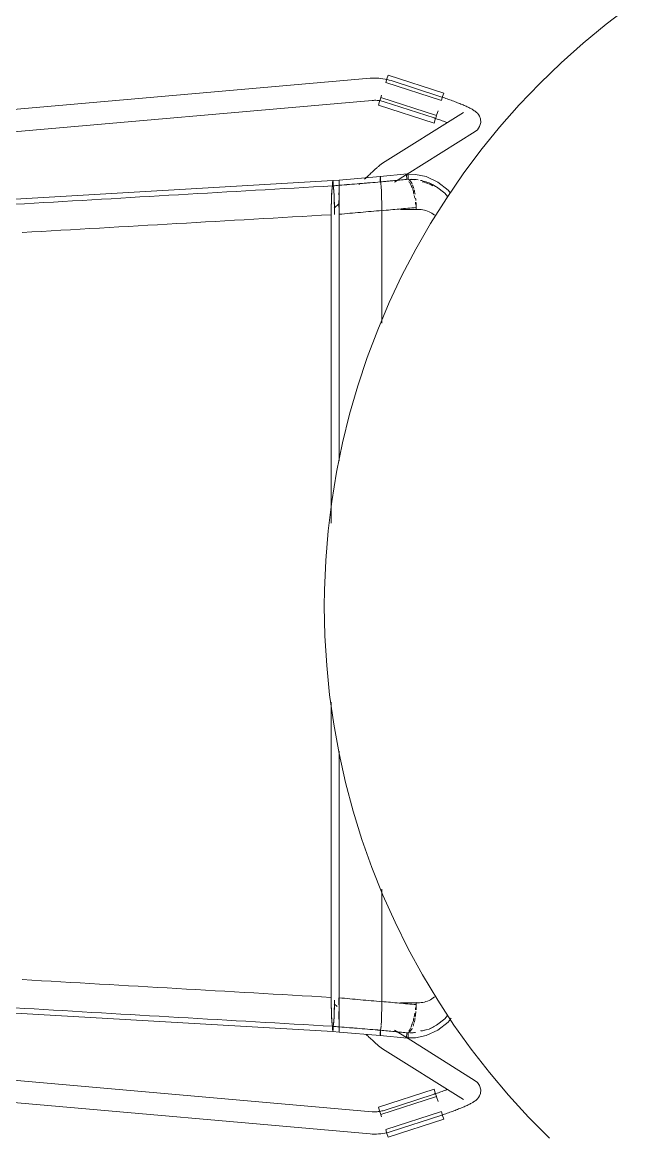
# Model space of a CAD drawing. Header units: millimetres. Extents: x 155927 to 326028, y -36033 to 97293.
# Drawn here: x 224392 to 224719, y 31073 to 31674 of the extents above; entities that cross this region are included whole.
import ezdxf

# ---------------------------------------------------------------- set-up
doc = ezdxf.new("R2010")
doc.units = ezdxf.units.MM
doc.header["$MEASUREMENT"] = 0
doc.layers.add('I-FURN', color=8, linetype='CONTINUOUS', lineweight=9)

msp = doc.modelspace()

# ---------------------------------------------------------------- linework, layer by layer
at = {"layer": 'I-FURN'}
for p, q in [((224719.18, 31682.88), (224706.44, 31673.21)), ((224706.44, 31673.21), (224694.09, 31663.04)), ((224694.09, 31663.04), (224682.16, 31652.38)), ((224682.16, 31652.38), (224670.67, 31641.25)), ((224579.3, 31644.03), (224135.98, 31605.09)), ((224579.34, 31644.04), (224579.3, 31644.04)), ((224580.48, 31644.12), (224579.34, 31644.04)), ((224581.62, 31644.15), (224580.48, 31644.12)), ((224582.77, 31644.13), (224581.62, 31644.15)), ((224583.91, 31644.07), (224582.77, 31644.13)), ((224585.04, 31643.96), (224583.91, 31644.07)), ((224586.17, 31643.81), (224585.04, 31643.96)), ((224587.3, 31643.61), (224586.17, 31643.81)), ((224588.42, 31643.37), (224587.3, 31643.61)), ((224587.68, 31641.71), (224617.68, 31632.02)), ((224587.71, 31641.83), (224588.35, 31643.8)), ((224588.35, 31643.8), (224588.98, 31645.75)), ((224589.52, 31643.08), (224588.42, 31643.37)), ((224588.98, 31645.75), (224618.99, 31636.06)), ((224590.61, 31642.75), (224589.52, 31643.08)), ((224617.43, 31634.04), (224590.61, 31642.75)), ((224670.67, 31641.25), (224659.63, 31629.67)), ((224618.99, 31636.06), (224618.36, 31634.11)), ((224156, 31594.8), (224580.35, 31632.08)), ((224580.35, 31632.08), (224581.01, 31632.13)), ((224581.01, 31632.13), (224581.67, 31632.15)), ((224581.67, 31632.15), (224582.33, 31632.14)), ((224582.33, 31632.14), (224582.99, 31632.1)), ((224582.99, 31632.1), (224583.65, 31632.04)), ((224583.65, 31632.04), (224584.31, 31631.96)), ((224583.76, 31629.6), (224584.4, 31631.55)), ((224583.76, 31629.6), (224613.77, 31619.91)), ((224584.31, 31631.96), (224584.96, 31631.84)), ((224584.4, 31631.55), (224585.03, 31633.52)), ((224584.96, 31631.84), (224585.61, 31631.7)), ((224615.08, 31623.95), (224585.07, 31633.64)), ((224585.1, 31633.74), (224585.48, 31634.9)), ((224585.61, 31631.7), (224586.25, 31631.54)), ((224586.25, 31631.54), (224586.88, 31631.35)), ((224586.88, 31631.35), (224586.91, 31631.34)), ((224586.91, 31631.34), (224613.72, 31622.63)), ((224617.89, 31633.89), (224617.43, 31634.04)), ((224618.36, 31634.11), (224617.72, 31632.14)), ((224618.63, 31633.64), (224617.89, 31633.89)), ((224619.36, 31633.4), (224618.63, 31633.64)), ((224620.1, 31633.15), (224619.36, 31633.4)), ((224620.83, 31632.9), (224620.1, 31633.15)), ((224621.55, 31632.65), (224620.83, 31632.9)), ((224622.26, 31632.39), (224621.55, 31632.65)), ((224622.97, 31632.14), (224622.26, 31632.39)), ((224623.67, 31631.88), (224622.97, 31632.14)), ((224624.36, 31631.63), (224623.67, 31631.88)), ((224625.03, 31631.37), (224624.36, 31631.63)), ((224625.7, 31631.12), (224625.03, 31631.37)), ((224626.35, 31630.87), (224625.7, 31631.12)), ((224626.99, 31630.61), (224626.35, 31630.87)), ((224627.62, 31630.36), (224626.99, 31630.61)), ((224628.23, 31630.11), (224627.62, 31630.36)), ((224628.83, 31629.87), (224628.23, 31630.11)), ((224629.4, 31629.62), (224628.83, 31629.87)), ((224629.97, 31629.38), (224629.4, 31629.62)), ((224630.51, 31629.14), (224629.97, 31629.38)), ((224631.04, 31628.9), (224630.51, 31629.14)), ((224659.63, 31629.67), (224649.06, 31617.66)), ((224629.58, 31625.55), (224586, 31598.24)), ((224615.04, 31623.83), (224614.4, 31621.86)), ((224615.11, 31624.05), (224615.91, 31626.53)), ((224631.55, 31628.67), (224631.04, 31628.9)), ((224632.04, 31628.43), (224631.55, 31628.67)), ((224632.51, 31628.2), (224632.04, 31628.43)), ((224632.97, 31627.97), (224632.51, 31628.2)), ((224633.41, 31627.75), (224632.97, 31627.97)), ((224633.83, 31627.52), (224633.41, 31627.75)), ((224634.25, 31627.29), (224633.83, 31627.52)), ((224634.65, 31627.05), (224634.25, 31627.29)), ((224635.04, 31626.81), (224634.65, 31627.05)), ((224635.42, 31626.55), (224635.04, 31626.81)), ((224635.81, 31626.27), (224635.42, 31626.55)), ((224636.22, 31625.96), (224635.81, 31626.27)), ((224636.64, 31625.59), (224636.22, 31625.96)), ((224637.11, 31625.13), (224636.64, 31625.59)), ((224637.63, 31624.5), (224637.11, 31625.13)), ((224638.19, 31623.59), (224637.63, 31624.5)), ((224638.72, 31622.21), (224638.19, 31623.59)), ((224614.05, 31622.52), (224613.72, 31622.63)), ((224614.4, 31621.86), (224613.77, 31619.91)), ((224614.74, 31622.29), (224614.05, 31622.52)), ((224615.43, 31622.06), (224614.74, 31622.29)), ((224616.12, 31621.83), (224615.43, 31622.06)), ((224616.8, 31621.59), (224616.12, 31621.83)), ((224617.47, 31621.36), (224616.8, 31621.59)), ((224618.14, 31621.12), (224617.47, 31621.36)), ((224618.79, 31620.89), (224618.14, 31621.12)), ((224619.44, 31620.65), (224618.79, 31620.89)), ((224620.08, 31620.42), (224619.44, 31620.65)), ((224620.7, 31620.18), (224620.08, 31620.42)), ((224637.08, 31616.27), (224638.3, 31618)), ((224638.3, 31618), (224638.89, 31620.23)), ((224638.89, 31620.23), (224638.72, 31622.21)), ((224649.06, 31617.66), (224638.98, 31605.24)), ((224599.19, 31592.35), (224635.96, 31615.38)), ((224637.08, 31616.27), (224635.96, 31615.38)), ((224638.98, 31605.24), (224629.4, 31592.42)), ((224579.91, 31593.03), (224579.49, 31592.64)), ((224580.33, 31593.41), (224579.91, 31593.03)), ((224580.73, 31593.78), (224580.33, 31593.41)), ((224581.12, 31594.13), (224580.73, 31593.78)), ((224581.5, 31594.47), (224581.12, 31594.13)), ((224581.86, 31594.8), (224581.5, 31594.47)), ((224582.21, 31595.12), (224581.86, 31594.8)), ((224582.55, 31595.42), (224582.21, 31595.12)), ((224582.87, 31595.71), (224582.55, 31595.42)), ((224583.18, 31595.98), (224582.87, 31595.71)), ((224583.48, 31596.24), (224583.18, 31595.98)), ((224583.76, 31596.48), (224583.48, 31596.24)), ((224584.02, 31596.71), (224583.76, 31596.48)), ((224584.27, 31596.93), (224584.02, 31596.71)), ((224584.51, 31597.13), (224584.27, 31596.93)), ((224584.75, 31597.32), (224584.51, 31597.13)), ((224584.97, 31597.5), (224584.75, 31597.32)), ((224585.19, 31597.67), (224584.97, 31597.5)), ((224585.42, 31597.84), (224585.19, 31597.67)), ((224585.68, 31598.03), (224585.42, 31597.84)), ((224586, 31598.24), (224585.68, 31598.03)), ((224227.26, 31569.6), (224559.17, 31588.89)), ((224559.07, 31587.51), (224559.06, 31587.02)), ((224559.06, 31587.02), (224559.06, 31586.53)), ((224559.08, 31587.96), (224559.07, 31587.51)), ((224559.1, 31588.34), (224559.08, 31587.96)), ((224559.12, 31588.64), (224559.1, 31588.34)), ((224559.15, 31588.82), (224559.12, 31588.64)), ((224559.17, 31588.89), (224559.15, 31588.82)), ((224562.53, 31589.16), (224559.17, 31588.9)), ((224559.2, 31588.82), (224559.17, 31588.89)), ((224559.23, 31588.63), (224559.2, 31588.82)), ((224559.25, 31588.34), (224559.23, 31588.63)), ((224559.27, 31587.96), (224559.25, 31588.34)), ((224559.28, 31587.5), (224559.27, 31587.96)), ((224559.28, 31587.01), (224559.28, 31587.5)), ((224559.28, 31586.52), (224559.28, 31587.01)), ((224562.52, 31587.78), (224562.53, 31588.23)), ((224562.53, 31588.23), (224562.52, 31587.78)), ((224562.52, 31587.29), (224562.52, 31587.78)), ((224562.52, 31587.78), (224562.52, 31587.29)), ((224562.52, 31586.79), (224562.52, 31587.29)), ((224562.52, 31587.29), (224562.52, 31586.79)), ((224562.53, 31589.17), (224584.73, 31590.99)), ((224562.53, 31589.1), (224562.53, 31589.17)), ((224562.53, 31589.17), (224562.53, 31589.1)), ((224562.53, 31589.09), (224562.53, 31589.16)), ((224562.53, 31589.16), (224562.53, 31589.1)), ((224562.53, 31589.1), (224562.54, 31588.91)), ((224562.54, 31588.91), (224562.53, 31589.1)), ((224562.53, 31589.1), (224562.53, 31588.91)), ((224562.53, 31588.91), (224562.53, 31589.09)), ((224562.53, 31588.61), (224562.53, 31588.91)), ((224562.53, 31588.91), (224562.53, 31588.61)), ((224562.53, 31588.23), (224562.53, 31588.61)), ((224562.53, 31588.61), (224562.53, 31588.23)), ((224562.54, 31588.91), (224562.54, 31588.62)), ((224562.54, 31588.62), (224562.54, 31588.91)), ((224562.54, 31588.62), (224562.54, 31588.23)), ((224562.54, 31588.24), (224562.54, 31588.62)), ((224562.54, 31587.79), (224562.54, 31588.24)), ((224562.54, 31588.23), (224562.54, 31587.78)), ((224562.54, 31587.3), (224562.54, 31587.79)), ((224562.54, 31587.78), (224562.54, 31587.29)), ((224562.54, 31586.8), (224562.54, 31587.3)), ((224562.54, 31587.29), (224562.54, 31586.8)), ((224573.78, 31587.26), (224573.27, 31586.78)), ((224576.75, 31590.08), (224576.26, 31589.62)), ((224577.22, 31590.52), (224576.75, 31590.08)), ((224577.69, 31590.96), (224577.22, 31590.52)), ((224578.16, 31591.4), (224577.69, 31590.96)), ((224578.61, 31591.82), (224578.16, 31591.4)), ((224579.05, 31592.23), (224578.61, 31591.82)), ((224579.49, 31592.64), (224579.05, 31592.23)), ((224584.65, 31590.07), (224584.63, 31589.62)), ((224584.63, 31589.61), (224584.65, 31590.06)), ((224584.63, 31589.62), (224584.63, 31589.13)), ((224584.63, 31589.12), (224584.63, 31589.61)), ((224584.63, 31589.13), (224584.63, 31588.63)), ((224584.63, 31588.63), (224584.63, 31589.12)), ((224584.63, 31588.63), (224584.64, 31588.16)), ((224584.64, 31588.15), (224584.63, 31588.63)), ((224584.68, 31590.74), (224584.66, 31590.45)), ((224584.66, 31590.45), (224584.68, 31590.74)), ((224584.71, 31590.93), (224584.68, 31590.74)), ((224584.68, 31590.74), (224584.71, 31590.93)), ((224584.73, 31590.99), (224584.71, 31590.93)), ((224584.71, 31590.93), (224584.73, 31590.99)), ((224584.73, 31590.99), (224599.22, 31592.42)), ((224584.73, 31590.99), (224584.76, 31590.92)), ((224584.76, 31590.93), (224584.73, 31590.99)), ((224584.78, 31590.74), (224584.76, 31590.93)), ((224584.81, 31590.44), (224584.78, 31590.74)), ((224584.78, 31590.73), (224584.81, 31590.44)), ((224584.82, 31590.06), (224584.81, 31590.44)), ((224584.81, 31590.44), (224584.82, 31590.05)), ((224584.83, 31589.6), (224584.82, 31590.06)), ((224584.82, 31590.05), (224584.83, 31589.6)), ((224584.84, 31589.11), (224584.83, 31589.6)), ((224584.83, 31589.6), (224584.84, 31589.11)), ((224584.83, 31588.61), (224584.84, 31589.11)), ((224584.84, 31589.11), (224584.83, 31588.61)), ((224584.83, 31588.14), (224584.83, 31588.61)), ((224584.83, 31588.61), (224584.83, 31588.14)), ((224584.83, 31588.14), (224585.02, 31587.26)), ((224585.02, 31587.25), (224584.83, 31588.14)), ((224585.02, 31587.25), (224585.2, 31585.54)), ((224585.2, 31585.52), (224585.02, 31587.25)), ((224592.37, 31588.07), (224598.82, 31592.11)), ((224603.79, 31592.21), (224598.33, 31592.29)), ((224609.44, 31590.99), (224603.79, 31592.21)), ((224615.75, 31588.09), (224609.44, 31590.99)), ((224615.05, 31585.52), (224611.36, 31587.43)), ((224621.28, 31583.75), (224615.75, 31588.09)), ((224629.4, 31592.42), (224620.35, 31579.23)), ((224558.67, 31583.42), (224558.51, 31580.92)), ((224558.86, 31585.17), (224558.67, 31583.42)), ((224559.07, 31586.06), (224558.86, 31585.17)), ((224559.06, 31586.53), (224559.07, 31586.06)), ((224559.27, 31586.05), (224559.28, 31586.52)), ((224559.48, 31585.15), (224559.27, 31586.05)), ((224559.68, 31583.4), (224559.48, 31585.15)), ((224559.84, 31580.9), (224559.68, 31583.4)), ((224562.49, 31581.17), (224562.5, 31583.67)), ((224562.5, 31583.67), (224562.49, 31581.18)), ((224562.51, 31585.43), (224562.5, 31583.67)), ((224562.5, 31583.67), (224562.51, 31585.42)), ((224562.53, 31586.32), (224562.52, 31586.79)), ((224562.52, 31586.79), (224562.53, 31586.32)), ((224562.54, 31586.8), (224562.54, 31586.33)), ((224562.54, 31586.33), (224562.54, 31586.8)), ((224562.54, 31586.33), (224562.55, 31585.44)), ((224562.55, 31585.44), (224562.54, 31586.33)), ((224562.55, 31585.44), (224562.57, 31583.69)), ((224562.57, 31583.69), (224562.55, 31585.44)), ((224562.57, 31583.69), (224562.58, 31581.19)), ((224562.58, 31581.19), (224562.57, 31583.69)), ((224562.58, 31581.19), (224562.59, 31578.06)), ((224562.59, 31578.06), (224562.58, 31581.19)), ((224585.2, 31585.52), (224585.35, 31583.08)), ((224585.35, 31583.04), (224585.2, 31585.52)), ((224585.46, 31579.94), (224585.35, 31583.04)), ((224585.35, 31583.04), (224585.46, 31580.01)), ((224619.62, 31582.02), (224615.05, 31585.52)), ((224621.05, 31580.3), (224619.62, 31582.02)), ((224622.68, 31582.01), (224621.28, 31583.75)), ((224558.38, 31577.79), (224558.31, 31574.22)), ((224558.51, 31580.92), (224558.38, 31577.79)), ((224559.96, 31577.78), (224559.84, 31580.9)), ((224562.59, 31576.5), (224559.92, 31573.93)), ((224560.04, 31574.23), (224559.96, 31577.78)), ((224562.47, 31574.49), (224562.48, 31578.05)), ((224562.48, 31578.05), (224562.47, 31574.49)), ((224562.59, 31574.49), (224562.59, 31578.06)), ((224562.59, 31578.05), (224562.59, 31574.49)), ((224585.46, 31580.01), (224585.54, 31576.5)), ((224585.54, 31576.5), (224585.46, 31579.94)), ((224585.56, 31572.64), (224585.54, 31576.41)), ((224585.54, 31576.41), (224585.56, 31572.76)), ((224620.35, 31579.23), (224611.83, 31565.69)), ((224558.31, 31574.22), (224558.28, 31570.44)), ((224558.28, 31570.44), (224558.28, 31404.17)), ((224558.28, 31404.17), (224558.28, 31570.44)), ((224560.07, 31570.55), (224560.04, 31574.23)), ((224562.59, 31574.49), (224562.6, 31570.7)), ((224562.6, 31570.7), (224562.59, 31574.49)), ((224562.6, 31570.7), (224562.6, 31437.87)), ((224562.6, 31437.87), (224562.6, 31570.7)), ((224585.56, 31512.09), (224585.56, 31572.64)), ((224585.56, 31572.64), (224585.56, 31512.09)), ((224605.36, 31573.35), (224595.6, 31573.35)), ((224604.12, 31574.34), (224604.12, 31573.29)), ((224611.83, 31565.69), (224603.86, 31551.81)), ((224603.86, 31551.81), (224596.45, 31537.64)), ((224596.45, 31537.64), (224589.61, 31523.17)), ((224589.61, 31523.17), (224583.35, 31508.45)), ((224583.35, 31508.45), (224577.69, 31493.48)), ((224577.69, 31493.48), (224572.64, 31478.3)), ((224572.64, 31478.3), (224568.19, 31462.93)), ((224568.19, 31462.93), (224564.36, 31447.4)), ((224564.36, 31447.4), (224561.16, 31431.72)), ((224561.16, 31431.72), (224558.59, 31415.93)), ((224558.59, 31415.93), (224556.65, 31400.05)), ((224556.65, 31400.05), (224555.34, 31384.11)), ((224555.34, 31384.11), (224554.68, 31368.12)), ((224554.68, 31368.12), (224554.58, 31359.49)), ((224554.58, 31359.49), (224554.9, 31343.49)), ((224554.9, 31343.49), (224555.86, 31327.52)), ((224555.86, 31327.52), (224557.46, 31311.6)), ((224557.46, 31311.6), (224559.69, 31295.76)), ((224558.28, 31307.63), (224558.28, 31148.53)), ((224558.28, 31148.53), (224558.28, 31307.63)), ((224559.69, 31295.76), (224562.56, 31280.02)), ((224562.6, 31281.27), (224562.6, 31148.27)), ((224562.6, 31148.27), (224562.6, 31281.27)), ((224562.56, 31280.02), (224566.05, 31264.4)), ((224566.05, 31264.4), (224570.16, 31248.94)), ((224570.16, 31248.94), (224574.89, 31233.66)), ((224574.89, 31233.66), (224580.22, 31218.58)), ((224580.22, 31218.58), (224586.16, 31203.72)), ((224585.56, 31146.33), (224585.56, 31206.81)), ((224585.56, 31206.81), (224585.56, 31146.33)), ((224586.16, 31203.72), (224592.68, 31189.11)), ((224592.68, 31189.11), (224599.79, 31174.77)), ((224599.79, 31174.77), (224607.46, 31160.73)), ((224607.46, 31160.73), (224615.68, 31147.01)), ((224227.26, 31149.37), (224559.17, 31130.08)), ((224558.28, 31148.53), (224558.31, 31144.75)), ((224562.47, 31144.48), (224562.47, 31148.26)), ((224562.47, 31148.26), (224562.47, 31144.48)), ((224562.6, 31148.27), (224562.59, 31144.48)), ((224562.59, 31144.48), (224562.6, 31148.27)), ((224558.31, 31144.75), (224558.38, 31141.19)), ((224559.92, 31145.05), (224561.45, 31143.57)), ((224559.96, 31141.19), (224560.04, 31144.74)), ((224560.04, 31144.74), (224560.06, 31147)), ((224562.59, 31144.48), (224562.59, 31140.92)), ((224562.59, 31140.91), (224562.59, 31144.48)), ((224585.54, 31142.47), (224585.46, 31139.03)), ((224585.46, 31139.03), (224585.54, 31142.47)), ((224585.54, 31142.57), (224585.56, 31146.33)), ((224585.56, 31146.21), (224585.54, 31142.56)), ((224595.6, 31145.62), (224605.36, 31145.62)), ((224604.12, 31145.68), (224604.12, 31144.63)), ((224615.68, 31147.01), (224624.45, 31133.63)), ((224558.38, 31141.19), (224558.51, 31138.06)), ((224558.51, 31138.06), (224558.67, 31135.55)), ((224559.68, 31135.58), (224559.84, 31138.07)), ((224559.84, 31138.07), (224559.96, 31141.19)), ((224562.49, 31137.8), (224562.48, 31140.92)), ((224562.48, 31140.92), (224562.49, 31137.8)), ((224562.5, 31135.3), (224562.49, 31137.8)), ((224562.49, 31137.8), (224562.5, 31135.3)), ((224562.58, 31137.78), (224562.57, 31135.28)), ((224562.57, 31135.28), (224562.58, 31137.78)), ((224562.59, 31140.91), (224562.58, 31137.79)), ((224562.58, 31137.78), (224562.59, 31140.91)), ((224585.35, 31135.93), (224585.46, 31139.03)), ((224585.46, 31138.97), (224585.35, 31135.93)), ((224619.62, 31136.95), (224615.05, 31133.46)), ((224621.05, 31138.67), (224619.62, 31136.95)), ((224622.97, 31137.32), (224621.28, 31135.22)), ((224558.67, 31135.55), (224558.86, 31133.8)), ((224558.86, 31133.8), (224559.07, 31132.92)), ((224559.07, 31132.92), (224559.06, 31132.45)), ((224559.06, 31132.45), (224559.06, 31131.95)), ((224559.06, 31131.95), (224559.07, 31131.46)), ((224559.07, 31131.46), (224559.08, 31131.01)), ((224559.08, 31131.01), (224559.1, 31130.63)), ((224559.1, 31130.63), (224559.12, 31130.33)), ((224559.12, 31130.33), (224559.15, 31130.15)), ((224559.15, 31130.15), (224559.17, 31130.08)), ((224559.17, 31130.08), (224559.2, 31130.15)), ((224562.53, 31129.81), (224559.17, 31130.08)), ((224559.2, 31130.15), (224559.23, 31130.34)), ((224559.23, 31130.34), (224559.25, 31130.63)), ((224559.25, 31130.63), (224559.27, 31131.02)), ((224559.27, 31132.92), (224559.48, 31133.82)), ((224559.28, 31132.45), (224559.27, 31132.92)), ((224559.27, 31131.02), (224559.28, 31131.47)), ((224559.28, 31131.96), (224559.28, 31132.45)), ((224559.28, 31131.47), (224559.28, 31131.96)), ((224559.48, 31133.82), (224559.68, 31135.58)), ((224562.51, 31133.55), (224562.5, 31135.3)), ((224562.5, 31135.3), (224562.51, 31133.55)), ((224562.52, 31132.18), (224562.53, 31132.65)), ((224562.53, 31132.65), (224562.52, 31132.18)), ((224562.52, 31131.69), (224562.52, 31132.18)), ((224562.52, 31132.18), (224562.52, 31131.68)), ((224562.52, 31131.2), (224562.52, 31131.69)), ((224562.52, 31131.68), (224562.52, 31131.19)), ((224562.53, 31130.74), (224562.52, 31131.2)), ((224562.52, 31131.19), (224562.53, 31130.74)), ((224562.53, 31130.36), (224562.53, 31130.74)), ((224562.53, 31130.74), (224562.53, 31130.36)), ((224562.55, 31133.53), (224562.54, 31132.65)), ((224562.54, 31132.64), (224562.55, 31133.53)), ((224562.54, 31132.65), (224562.54, 31132.18)), ((224562.54, 31132.17), (224562.54, 31132.64)), ((224562.54, 31132.18), (224562.54, 31131.68)), ((224562.54, 31131.68), (224562.54, 31132.17)), ((224562.54, 31131.68), (224562.54, 31131.19)), ((224562.54, 31131.19), (224562.54, 31131.68)), ((224562.54, 31131.19), (224562.54, 31130.74)), ((224562.54, 31130.73), (224562.54, 31131.19)), ((224562.54, 31130.74), (224562.54, 31130.36)), ((224562.54, 31130.35), (224562.54, 31130.73)), ((224562.54, 31130.36), (224562.54, 31130.06)), ((224562.54, 31130.06), (224562.54, 31130.35)), ((224562.57, 31135.28), (224562.55, 31133.53)), ((224562.55, 31133.53), (224562.57, 31135.28)), ((224584.64, 31130.82), (224584.63, 31130.34)), ((224584.63, 31130.35), (224584.64, 31130.82)), ((224585.02, 31131.72), (224584.83, 31130.83)), ((224584.83, 31130.83), (224585.02, 31131.72)), ((224584.83, 31130.36), (224584.83, 31130.83)), ((224584.83, 31130.83), (224584.83, 31130.36)), ((224584.84, 31129.86), (224584.83, 31130.36)), ((224584.83, 31130.36), (224584.84, 31129.86)), ((224585.16, 31133.05), (224585.02, 31131.72)), ((224585.02, 31131.72), (224585.16, 31133.05)), ((224585.2, 31133.46), (224585.35, 31135.93)), ((224585.35, 31135.89), (224585.2, 31133.45)), ((224598.82, 31126.86), (224592.37, 31130.9)), ((224615.75, 31130.88), (224609.44, 31127.98)), ((224615.05, 31133.46), (224611.36, 31131.55)), ((224621.28, 31135.22), (224615.75, 31130.88)), ((224624.45, 31133.63), (224633.75, 31120.61)), ((224580.35, 31086.89), (224155.85, 31124.18)), ((224562.53, 31129.88), (224562.53, 31129.81)), ((224562.53, 31129.81), (224562.53, 31129.88)), ((224562.53, 31129.87), (224562.53, 31129.81)), ((224562.53, 31129.81), (224562.53, 31129.87)), ((224562.53, 31129.81), (224584.73, 31127.98)), ((224577.69, 31128.01), (224577.22, 31128.45)), ((224578.16, 31127.58), (224577.69, 31128.01)), ((224578.61, 31127.15), (224578.16, 31127.58)), ((224579.05, 31126.74), (224578.61, 31127.15)), ((224579.49, 31126.34), (224579.05, 31126.74)), ((224579.91, 31125.94), (224579.49, 31126.34)), ((224580.33, 31125.56), (224579.91, 31125.94)), ((224580.73, 31125.2), (224580.33, 31125.56)), ((224581.12, 31124.84), (224580.73, 31125.2)), ((224581.5, 31124.5), (224581.12, 31124.84)), ((224581.86, 31124.17), (224581.5, 31124.5)), ((224582.21, 31123.85), (224581.86, 31124.17)), ((224584.63, 31129.85), (224584.63, 31129.35)), ((224584.63, 31129.36), (224584.63, 31129.85)), ((224584.65, 31128.91), (224584.63, 31129.36)), ((224584.63, 31129.35), (224584.65, 31128.9)), ((224584.66, 31128.53), (224584.65, 31128.91)), ((224584.65, 31128.9), (224584.66, 31128.52)), ((224584.68, 31128.23), (224584.66, 31128.53)), ((224584.66, 31128.52), (224584.68, 31128.23)), ((224584.68, 31128.23), (224584.71, 31128.04)), ((224584.71, 31128.05), (224584.68, 31128.23)), ((224584.73, 31127.98), (224584.71, 31128.05)), ((224584.71, 31128.04), (224584.73, 31127.98)), ((224584.76, 31128.05), (224584.73, 31127.98)), ((224584.73, 31127.98), (224584.76, 31128.05)), ((224584.73, 31127.98), (224599.22, 31126.56)), ((224584.76, 31128.05), (224584.78, 31128.24)), ((224584.81, 31128.54), (224584.78, 31128.24)), ((224584.78, 31128.24), (224584.81, 31128.53)), ((224584.81, 31128.53), (224584.82, 31128.92)), ((224584.82, 31128.92), (224584.81, 31128.54)), ((224584.82, 31128.92), (224584.83, 31129.37)), ((224584.83, 31129.37), (224584.82, 31128.92)), ((224584.83, 31129.37), (224584.84, 31129.86)), ((224584.84, 31129.86), (224584.83, 31129.37)), ((224603.79, 31126.77), (224598.33, 31126.68)), ((224635.96, 31103.59), (224599.19, 31126.63)), ((224609.44, 31127.98), (224603.79, 31126.77)), ((224582.55, 31123.55), (224582.21, 31123.85)), ((224582.87, 31123.26), (224582.55, 31123.55)), ((224583.18, 31122.99), (224582.87, 31123.26)), ((224583.48, 31122.73), (224583.18, 31122.99)), ((224583.76, 31122.49), (224583.48, 31122.73)), ((224584.02, 31122.26), (224583.76, 31122.49)), ((224584.27, 31122.05), (224584.02, 31122.26)), ((224584.51, 31121.84), (224584.27, 31122.05)), ((224584.75, 31121.65), (224584.51, 31121.84)), ((224584.97, 31121.47), (224584.75, 31121.65)), ((224585.19, 31121.3), (224584.97, 31121.47)), ((224585.42, 31121.13), (224585.19, 31121.3)), ((224585.68, 31120.94), (224585.42, 31121.13)), ((224586, 31120.73), (224585.68, 31120.94)), ((224586, 31120.73), (224629.58, 31093.42)), ((224633.75, 31120.61), (224643.55, 31107.97)), ((224135.98, 31113.88), (224579.3, 31074.94)), ((224643.55, 31107.97), (224653.86, 31095.73)), ((224637.08, 31102.7), (224635.96, 31103.59)), ((224637.08, 31102.7), (224638.3, 31100.97)), ((224638.3, 31100.97), (224638.89, 31098.74)), ((224613.77, 31099.07), (224583.76, 31089.38)), ((224585.07, 31085.33), (224615.08, 31095.02)), ((224613.72, 31096.35), (224586.91, 31087.63)), ((224614.05, 31096.45), (224613.72, 31096.35)), ((224613.77, 31099.07), (224614.4, 31097.11)), ((224614.74, 31096.68), (224614.05, 31096.45)), ((224614.4, 31097.11), (224615.04, 31095.14)), ((224615.43, 31096.91), (224614.74, 31096.68)), ((224615.91, 31092.45), (224615.11, 31094.92)), ((224616.12, 31097.14), (224615.43, 31096.91)), ((224616.8, 31097.38), (224616.12, 31097.14)), ((224617.47, 31097.61), (224616.8, 31097.38)), ((224618.14, 31097.85), (224617.47, 31097.61)), ((224618.79, 31098.08), (224618.14, 31097.85)), ((224619.44, 31098.32), (224618.79, 31098.08)), ((224620.08, 31098.55), (224619.44, 31098.32)), ((224620.7, 31098.79), (224620.08, 31098.55)), ((224637.63, 31094.47), (224637.11, 31093.84)), ((224638.19, 31095.38), (224637.63, 31094.47)), ((224638.72, 31096.77), (224638.19, 31095.38)), ((224638.89, 31098.74), (224638.72, 31096.77)), ((224653.86, 31095.73), (224664.65, 31083.92)), ((224584.4, 31087.42), (224583.76, 31089.38)), ((224626.35, 31088.11), (224625.7, 31087.85)), ((224626.99, 31088.36), (224626.35, 31088.11)), ((224627.62, 31088.61), (224626.99, 31088.36)), ((224628.23, 31088.86), (224627.62, 31088.61)), ((224628.83, 31089.1), (224628.23, 31088.86)), ((224629.4, 31089.35), (224628.83, 31089.1)), ((224629.97, 31089.59), (224629.4, 31089.35)), ((224630.51, 31089.83), (224629.97, 31089.59)), ((224631.04, 31090.07), (224630.51, 31089.83)), ((224631.55, 31090.3), (224631.04, 31090.07)), ((224632.04, 31090.54), (224631.55, 31090.3)), ((224632.51, 31090.77), (224632.04, 31090.54)), ((224632.97, 31091), (224632.51, 31090.77)), ((224633.41, 31091.23), (224632.97, 31091)), ((224633.83, 31091.46), (224633.41, 31091.23)), ((224634.25, 31091.69), (224633.83, 31091.46)), ((224634.65, 31091.92), (224634.25, 31091.69)), ((224635.04, 31092.16), (224634.65, 31091.92)), ((224635.42, 31092.42), (224635.04, 31092.16)), ((224635.81, 31092.7), (224635.42, 31092.42)), ((224636.22, 31093.01), (224635.81, 31092.7)), ((224636.64, 31093.38), (224636.22, 31093.01)), ((224637.11, 31093.84), (224636.64, 31093.38)), ((224580.38, 31086.89), (224580.35, 31086.89)), ((224581.04, 31086.84), (224580.38, 31086.89)), ((224581.7, 31086.82), (224581.04, 31086.84)), ((224582.36, 31086.83), (224581.7, 31086.82)), ((224583.02, 31086.87), (224582.36, 31086.83)), ((224583.68, 31086.93), (224583.02, 31086.87)), ((224584.34, 31087.02), (224583.68, 31086.93)), ((224584.99, 31087.14), (224584.34, 31087.02)), ((224585.03, 31085.45), (224584.4, 31087.42)), ((224585.64, 31087.28), (224584.99, 31087.14)), ((224585.48, 31084.07), (224585.1, 31085.24)), ((224586.28, 31087.44), (224585.64, 31087.28)), ((224586.91, 31087.63), (224586.28, 31087.44)), ((224617.68, 31086.95), (224587.68, 31077.26)), ((224618.99, 31082.91), (224588.98, 31073.22)), ((224590.62, 31076.22), (224617.43, 31084.93)), ((224617.89, 31085.08), (224617.43, 31084.93)), ((224617.72, 31086.83), (224618.36, 31084.86)), ((224618.63, 31085.33), (224617.89, 31085.08)), ((224618.36, 31084.86), (224618.99, 31082.91)), ((224619.36, 31085.57), (224618.63, 31085.33)), ((224620.1, 31085.82), (224619.36, 31085.57)), ((224620.83, 31086.07), (224620.1, 31085.82)), ((224621.55, 31086.33), (224620.83, 31086.07)), ((224622.26, 31086.58), (224621.55, 31086.33)), ((224622.97, 31086.83), (224622.26, 31086.58)), ((224623.67, 31087.09), (224622.97, 31086.83)), ((224624.36, 31087.34), (224623.67, 31087.09)), ((224625.03, 31087.6), (224624.36, 31087.34)), ((224625.7, 31087.85), (224625.03, 31087.6)), ((224664.65, 31083.92), (224675.9, 31072.54)), ((224588.35, 31075.17), (224587.71, 31077.15)), ((224589.48, 31075.88), (224590.57, 31076.21)), ((224590.57, 31076.21), (224590.62, 31076.22)), ((224579.3, 31074.93), (224580.44, 31074.86)), ((224580.44, 31074.86), (224581.58, 31074.83)), ((224581.58, 31074.83), (224582.72, 31074.84)), ((224582.72, 31074.84), (224583.86, 31074.9)), ((224583.86, 31074.9), (224585, 31075)), ((224585, 31075), (224586.13, 31075.16)), ((224586.13, 31075.16), (224587.26, 31075.35)), ((224587.26, 31075.35), (224588.37, 31075.59)), ((224588.98, 31073.22), (224588.35, 31075.17)), ((224588.37, 31075.59), (224589.48, 31075.88))]:
    msp.add_line(p, q, dxfattribs=at)
for points, knots in [([(224559.07, 31586.06), (224559.07, 31586.28), (224559.06, 31586.77), (224559.06, 31587.4), (224559.07, 31587.87), (224559.09, 31588.28), (224559.12, 31588.73), (224559.15, 31588.89), (224559.17, 31588.9)], [-1, -1, -1, -1, -0.90625, -0.8125, -0.765625, -0.71875, -0.625, -0.501507, -0.501507, -0.501507, -0.501507]), ([(224559.17, 31588.9), (224559.19, 31588.89), (224559.22, 31588.75), (224559.25, 31588.36), (224559.27, 31587.97), (224559.28, 31587.51), (224559.29, 31587.02), (224559.28, 31586.52), (224559.28, 31586.2), (224559.27, 31586.05)], [-0.5, -0.5, -0.5, -0.5, -0.375, -0.3125, -0.25, -0.1875, -0.125, -0.0625, 0, 0, 0, 0]), ([(224578.53, 31587.65), (224576.88, 31587.51), (224571.55, 31587.07), (224566.22, 31586.63), (224562.53, 31586.32)], [0.2766114, 0.2766114, 0.2766114, 0.2766114, 0.5, 1, 1, 1, 1]), ([(224599.05, 31589.48), (224599.06, 31589.7), (224599.05, 31590.19), (224598.97, 31590.94), (224598.81, 31591.61), (224598.64, 31592.04), (224598.52, 31592.19), (224598.48, 31592.23)], [-1, -1, -1, -1, -0.90625, -0.8125, -0.71875, -0.625, -0.5625, -0.5625, -0.5625, -0.5625]), ([(224599.37, 31592.37), (224599.4, 31592.35), (224599.44, 31592.3), (224599.52, 31592.2), (224599.62, 31592.01), (224599.72, 31591.68), (224599.8, 31591.29), (224599.83, 31590.93), (224599.85, 31590.56), (224599.84, 31590.11), (224599.81, 31589.76), (224599.78, 31589.58)], [0.5555556, 0.5555556, 0.5555556, 0.5555556, 0.5833333, 0.6180556, 0.6527778, 0.7222222, 0.7916667, 0.8263889, 0.8611111, 0.9305556, 1, 1, 1, 1]), ([(224599.78, 31589.58), (224600.17, 31589.43), (224600.92, 31588.87), (224601.62, 31587.74), (224601.94, 31587.06)], [0, 0, 0, 0, 0.1666667, 0.3309695, 0.3309695, 0.3309695, 0.3309695]), ([(224606.36, 31589), (224608.47, 31588.56), (224611.55, 31587.55), (224614.32, 31585.91), (224615.19, 31585.33)], [0.1763318, 0.1763318, 0.1763318, 0.1763318, 0.3333333, 0.408557, 0.408557, 0.408557, 0.408557]), ([(224613.12, 31586.05), (224612.53, 31586.39), (224610.68, 31587.41), (224608.7, 31587.91), (224607.33, 31588.13)], [0.6175454, 0.6175454, 0.6175454, 0.6175454, 0.6666667, 0.7702374, 0.7702374, 0.7702374, 0.7702374]), ([(224558.28, 31570.44), (224558.28, 31571.71), (224558.3, 31574.26), (224558.38, 31577.86), (224558.5, 31581.03), (224558.72, 31584.39), (224558.93, 31585.78), (224559.07, 31586.06)], [-1, -1, -1, -1, -0.833333, -0.666667, -0.5, -0.333333, 0, 0, 0, 0]), ([(224559.27, 31586.05), (224559.42, 31585.76), (224559.63, 31584.37), (224559.85, 31581.01), (224559.97, 31577.86), (224560.05, 31574.3), (224560.07, 31571.79), (224560.07, 31570.55)], [-1, -1, -1, -1, -0.6666667, -0.5, -0.3333333, -0.1666667, -0.003964, -0.003964, -0.003964, -0.003964]), ([(224604.12, 31573.29), (224606.5, 31573.51), (224610.1, 31572.88), (224613.1, 31570.95), (224614.01, 31570.19)], [0, 0, 0, 0, 0.3333333, 0.5, 0.5, 0.5, 0.5]), ([(224559.07, 31132.91), (224558.93, 31133.19), (224558.72, 31134.58), (224558.5, 31137.94), (224558.38, 31141.11), (224558.3, 31144.71), (224558.28, 31147.26), (224558.28, 31148.53)], [-1, -1, -1, -1, -0.666667, -0.5, -0.333333, -0.166667, 0, 0, 0, 0]), ([(224614.01, 31148.78), (224613.1, 31148.02), (224610.1, 31146.09), (224606.5, 31145.46), (224604.12, 31145.68)], [0.5, 0.5, 0.5, 0.5, 0.6666667, 1, 1, 1, 1]), ([(224560.06, 31147), (224560.05, 31144.97), (224559.99, 31141.75), (224559.85, 31137.96), (224559.63, 31134.6), (224559.42, 31133.21), (224559.27, 31132.92)], [-0.9335619, -0.9335619, -0.9335619, -0.9335619, -0.6666667, -0.5, -0.3333333, 0, 0, 0, 0]), ([(224559.17, 31130.08), (224559.15, 31130.08), (224559.13, 31130.22), (224559.1, 31130.61), (224559.08, 31130.99), (224559.07, 31131.45), (224559.06, 31131.94), (224559.06, 31132.45), (224559.07, 31132.77), (224559.07, 31132.91)], [-0.498493, -0.498493, -0.498493, -0.498493, -0.375, -0.3125, -0.25, -0.1875, -0.125, -0.0625, 0, 0, 0, 0]), ([(224613.89, 31132.79), (224613.43, 31132.53), (224611.06, 31131.26), (224608.5, 31130.75), (224606.39, 31130.47)], [-0.3710957, -0.3710957, -0.3710957, -0.3710957, -0.3333333, -0.1789981, -0.1789981, -0.1789981, -0.1789981]), ([(224599.78, 31129.39), (224599.8, 31129.25), (224599.83, 31128.96), (224599.85, 31128.54), (224599.84, 31128.17), (224599.81, 31127.88), (224599.78, 31127.61), (224599.73, 31127.36), (224599.67, 31127.13), (224599.6, 31126.94), (224599.5, 31126.74), (224599.42, 31126.64), (224599.37, 31126.61)], [0, 0, 0, 0, 0.0555556, 0.1111111, 0.1666667, 0.1944444, 0.2222222, 0.2777778, 0.3055556, 0.3333333, 0.3888889, 0.4444444, 0.4444444, 0.4444444, 0.4444444])]:
    msp.add_open_spline(points, degree=3, knots=knots, dxfattribs=at)
for points in [[(224584.83, 31588.14), (224581.12, 31587.84), (224573.69, 31587.23), (224566.26, 31586.63), (224562.54, 31586.33)], [(224584.83, 31588.14), (224587.35, 31588.38), (224592.39, 31588.86), (224597.34, 31589.34), (224599.78, 31589.58)], [(224584.83, 31588.17), (224587.14, 31588.4), (224589.45, 31588.63), (224591.72, 31588.86)], [(224601.09, 31586.99), (224600.78, 31587.63), (224600.46, 31588.03), (224600.14, 31588.36)], [(224603.29, 31589.35), (224602.41, 31589.46), (224601.51, 31589.48), (224600.61, 31589.47)], [(224601.32, 31589.55), (224602.58, 31589.53), (224603.84, 31589.43), (224605.08, 31589.25)], [(224559.07, 31586.06), (224503.67, 31582.84), (224392.91, 31576.4), (224282.31, 31569.96), (224227.08, 31566.74)], [(224559.07, 31586.06), (224559.65, 31586.1), (224560.81, 31586.19), (224561.96, 31586.28), (224562.54, 31586.33)], [(224559.27, 31586.05), (224559.82, 31586.09), (224560.9, 31586.18), (224561.98, 31586.27), (224562.53, 31586.32)], [(224602.06, 31584.57), (224601.79, 31585.38), (224601.51, 31586.19), (224601.21, 31586.75)], [(224602.15, 31586.58), (224602.4, 31585.99), (224602.63, 31585.33), (224602.84, 31584.6)], [(224602.9, 31581.53), (224602.69, 31582.45), (224602.46, 31583.4), (224602.21, 31584.25)], [(224603.02, 31583.93), (224603.2, 31583.19), (224603.36, 31582.38), (224603.51, 31581.55)], [(224603.33, 31579.47), (224603.24, 31579.95), (224603.15, 31580.41), (224603.05, 31580.87)], [(224603.88, 31575.76), (224603.83, 31576.24), (224603.76, 31576.7), (224603.7, 31577.17)], [(224603.81, 31579.47), (224603.86, 31579.01), (224603.91, 31578.54), (224603.95, 31578.06)], [(224604.02, 31577.12), (224604.07, 31576.22), (224604.11, 31575.29), (224604.12, 31574.34)], [(224391.79, 31560.85), (224447.25, 31564.05), (224502.75, 31567.24), (224558.28, 31570.44)], [(224562.6, 31570.7), (224566.43, 31571.05), (224570.26, 31571.39), (224574.09, 31571.73)], [(224574.09, 31571.73), (224577.92, 31572.08), (224581.74, 31572.42), (224585.56, 31572.76)], [(224585.56, 31572.64), (224588.7, 31572.95), (224594.95, 31573.54), (224601.09, 31574.08), (224604.12, 31574.34)], [(224604.12, 31573.3), (224604.62, 31573.34), (224605.13, 31573.36), (224605.64, 31573.35)], [(224558.28, 31148.53), (224502.75, 31151.73), (224447.22, 31154.93), (224391.79, 31158.12)], [(224559.07, 31132.92), (224503.67, 31136.14), (224392.91, 31142.57), (224282.31, 31149.01), (224227.08, 31152.23)], [(224574.09, 31147.24), (224570.26, 31147.58), (224566.43, 31147.93), (224562.6, 31148.27)], [(224585.56, 31146.21), (224581.74, 31146.55), (224577.92, 31146.89), (224574.09, 31147.24)], [(224585.56, 31146.33), (224588.7, 31146.02), (224594.95, 31145.43), (224601.09, 31144.89), (224604.12, 31144.63)], [(224603.7, 31141.79), (224603.77, 31142.26), (224603.82, 31142.74), (224603.87, 31143.22)], [(224604.12, 31144.63), (224604.11, 31143.67), (224604.07, 31142.75), (224604.02, 31141.83)], [(224605.63, 31145.62), (224605.13, 31145.61), (224604.62, 31145.63), (224604.12, 31145.68)], [(224602.2, 31134.85), (224602.45, 31135.65), (224602.68, 31136.52), (224602.9, 31137.44)], [(224603.51, 31137.42), (224603.37, 31136.58), (224603.2, 31135.77), (224603.02, 31135.04)], [(224603.05, 31138.1), (224603.19, 31138.75), (224603.33, 31139.41), (224603.45, 31140.09)], [(224603.95, 31140.91), (224603.87, 31140.01), (224603.77, 31139.13), (224603.65, 31138.28)], [(224559.07, 31132.91), (224559.65, 31132.87), (224560.81, 31132.78), (224561.96, 31132.69), (224562.54, 31132.65)], [(224559.27, 31132.92), (224559.29, 31132.33), (224559.29, 31130.82), (224559.21, 31130.08), (224559.17, 31130.08)], [(224559.27, 31132.92), (224559.82, 31132.88), (224560.9, 31132.79), (224561.98, 31132.7), (224562.53, 31132.65)], [(224584.83, 31130.83), (224581.12, 31131.13), (224573.69, 31131.74), (224566.26, 31132.34), (224562.54, 31132.64)], [(224570.08, 31132.02), (224569.67, 31132.06), (224569.26, 31132.09), (224568.85, 31132.13)], [(224584.64, 31130.82), (224580.99, 31131.12), (224577.34, 31131.42), (224573.69, 31131.73)], [(224584.64, 31130.82), (224587.01, 31130.58), (224589.38, 31130.35), (224591.72, 31130.11)], [(224584.83, 31130.83), (224587.35, 31130.59), (224592.39, 31130.11), (224597.34, 31129.63), (224599.78, 31129.39)], [(224601.95, 31131.94), (224601.62, 31131.25), (224600.92, 31130.1), (224600.17, 31129.54), (224599.78, 31129.39)], [(224600.14, 31130.4), (224600.46, 31130.81), (224600.78, 31131.33), (224601.09, 31131.97)], [(224601.21, 31132.22), (224601.5, 31132.86), (224601.78, 31133.6), (224602.04, 31134.42)], [(224602.83, 31134.37), (224602.7, 31133.89), (224602.55, 31133.46), (224602.4, 31133.04)], [(224607.03, 31130.36), (224607.75, 31130.56), (224608.47, 31130.8), (224609.18, 31131.06)], [(224598.48, 31126.74), (224598.52, 31126.78), (224598.62, 31126.9), (224598.75, 31127.2), (224598.87, 31127.59), (224598.96, 31128.04), (224599.03, 31128.53), (224599.06, 31129.03), (224599.05, 31129.35), (224599.05, 31129.49)], [(224600.61, 31129.43), (224601.26, 31129.44), (224601.91, 31129.48), (224602.56, 31129.54)], [(224603.78, 31129.57), (224602.96, 31129.48), (224602.14, 31129.47), (224601.31, 31129.48)]]:
    msp.add_open_spline(points, degree=3, dxfattribs=at)

doc.saveas('drawing.dxf')
